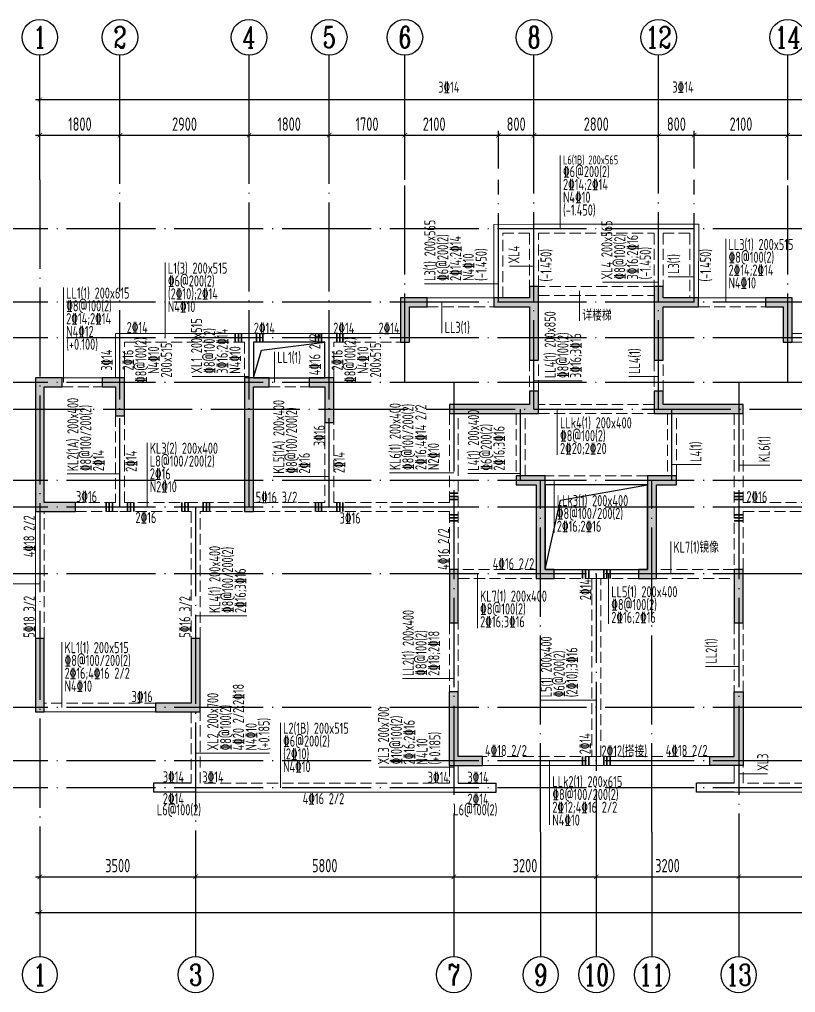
# Model space of a CAD drawing. Extents: x -668857 to 143095, y -247466 to 228182.
# Drawn here: x -98191 to -80757, y -83278 to -61428 of the extents above; entities that cross this region are included whole.
import ezdxf
from ezdxf.enums import TextEntityAlignment as Align

# ---------------------------------------------------------------- set-up
doc = ezdxf.new("R2010")
doc.units = 0
doc.header["$LTSCALE"] = 1000
doc.linetypes.add('DASH', pattern=[0.35, 0.25, -0.1])
doc.linetypes.add('DOTE', pattern=[2.42, 2, -0.2, 0.02, -0.2])
doc.layers.get('0').update_dxf_attribs({"linetype": 'CONTINUOUS'})
doc.layers.get('DEFPOINTS').update_dxf_attribs({"linetype": 'CONTINUOUS'})
for name, color, linetype in [('A-AXIS', 1, 'CONTINUOUS'), ('A-DOTE', 10, 'DOTE'), ('AXIS_NUM', 7, 'CONTINUOUS'), ('BEAM_CON', 4, 'CONTINUOUS'), ('S-D洞口', 4, 'CONTINUOUS'), ('S-L主梁线', 4, 'DASH'), ('S-L梁编号', 6, 'CONTINUOUS'), ('S-L梁配筋', 7, 'CONTINUOUS'), ('S-Q墙填充', 252, 'CONTINUOUS'), ('S-Q墙实线', 6, 'CONTINUOUS'), ('S-Y一般标注', 3, 'CONTINUOUS')]:
    doc.layers.add(name, color=color, linetype=linetype)
doc.layers.add('梁附加箍筋', color=1, linetype='CONTINUOUS', lineweight=35)
doc.styles.add('TSSD_Axis', font='complex.shx', dxfattribs={"width": 0.7, "bigfont": 'hztxt.shx'})
doc.styles.add('TSSD_DIMENSION', font='Tssdeng.shx', dxfattribs={"width": 0.7, "bigfont": 'tssdchn.shx'})
doc.styles.add('TSSD_REIN', font='tssdeng.shx', dxfattribs={"width": 0.7, "height": 300, "bigfont": 'tssdchn.shx'})
doc.dimstyles.new('TSSD_100_100', dxfattribs={"dimtxt": 300, "dimasz": 100, "dimexe": 100, "dimexo": 250, "dimgap": 100, "dimtad": 1, "dimdec": 0, "dimzin": 0, "dimdsep": 46, "dimtxsty": 'TSSD_DIMENSION', "dimblk": 'ARCHTICK', "dimcen": 0, "dimdle": 100, "dimclrt": 7, "dimadec": 0, "dimazin": 0, "dimtfac": 1, "dimtdec": 0, "dimtix": 1, "dimtmove": 2, "dimatfit": 3, "dimldrblk": 'ARCHTICK', "dimfxl": 0, "dimtolj": 1, "dimtzin": 0, "dimarcsym": 0})

# ---------------------------------------------------------------- blocks, each defined once
blk = doc.blocks.new('ts_axno')
at = {"color": 0, "linetype": 'ByBlock', "lineweight": -2}
blk.add_circle((0, 0), 0.5, dxfattribs=at)
at = {"color": 0, "linetype": 'ByBlock', "lineweight": -2, "style": 'TSSD_Axis', "width": 0.7}
blk.add_attdef('A', text='', height=0.6, dxfattribs=at).set_placement((0, 0), align=Align.MIDDLE_CENTER)
blk = doc.blocks.new('_ArchTick')
at = {"color": 0, "linetype": 'ByBlock', "const_width": 0.15}
blk.add_lwpolyline([(-0.5, -0.5), (0.5, 0.5)], dxfattribs=at)
blk = doc.blocks.new('*D97')
at = {"layer": 'DEFPOINTS', "color": 0}
for p in [(6400, 19250), (4600, 18250), (6400, 18250)]:
    blk.add_point(p, dxfattribs=at)
at = {"layer": 'S-Y一般标注', "color": 0, "lineweight": -2}
for p, q in [((4500, 19250), (6500, 19250)), ((4600, 18500), (4600, 19350)), ((6400, 18500), (6400, 19350))]:
    blk.add_line(p, q, dxfattribs=at)
at = {"layer": 'S-Y一般标注', "color": 0, "lineweight": -2, "xscale": 100, "yscale": 100, "zscale": 100, "rotation": 180}
blk.add_blockref('_ArchTick', (4600, 19250), dxfattribs=at)
at = {"layer": 'S-Y一般标注', "color": 0, "lineweight": -2, "xscale": 100, "yscale": 100, "zscale": 100}
blk.add_blockref('_ArchTick', (6400, 19250), dxfattribs=at)
at = {"layer": 'S-Y一般标注', "color": 7, "insert": (5500, 19500), "char_height": 300, "attachment_point": 5, "style": 'TSSD_DIMENSION'}
blk.add_mtext('\\A1;1800', dxfattribs=at)
blk = doc.blocks.new('*D98')
at = {"layer": 'DEFPOINTS', "color": 0}
for p in [(9300, 19250), (6400, 18250), (9300, 18250)]:
    blk.add_point(p, dxfattribs=at)
at = {"layer": 'S-Y一般标注', "color": 0, "lineweight": -2}
for p, q in [((6300, 19250), (9400, 19250)), ((6400, 18500), (6400, 19350)), ((9300, 18500), (9300, 19350))]:
    blk.add_line(p, q, dxfattribs=at)
at = {"layer": 'S-Y一般标注', "color": 0, "lineweight": -2, "xscale": 100, "yscale": 100, "zscale": 100, "rotation": 180}
blk.add_blockref('_ArchTick', (6400, 19250), dxfattribs=at)
at = {"layer": 'S-Y一般标注', "color": 0, "lineweight": -2, "xscale": 100, "yscale": 100, "zscale": 100}
blk.add_blockref('_ArchTick', (9300, 19250), dxfattribs=at)
at = {"layer": 'S-Y一般标注', "color": 7, "insert": (7850, 19500), "char_height": 300, "attachment_point": 5, "style": 'TSSD_DIMENSION'}
blk.add_mtext('\\A1;2900', dxfattribs=at)
blk = doc.blocks.new('*D99')
at = {"layer": 'DEFPOINTS', "color": 0}
for p in [(11100, 19250), (9300, 18250), (11100, 18250)]:
    blk.add_point(p, dxfattribs=at)
at = {"layer": 'S-Y一般标注', "color": 0, "lineweight": -2}
for p, q in [((9200, 19250), (11200, 19250)), ((9300, 18500), (9300, 19350)), ((11100, 18500), (11100, 19350))]:
    blk.add_line(p, q, dxfattribs=at)
at = {"layer": 'S-Y一般标注', "color": 0, "lineweight": -2, "xscale": 100, "yscale": 100, "zscale": 100, "rotation": 180}
blk.add_blockref('_ArchTick', (9300, 19250), dxfattribs=at)
at = {"layer": 'S-Y一般标注', "color": 0, "lineweight": -2, "xscale": 100, "yscale": 100, "zscale": 100}
blk.add_blockref('_ArchTick', (11100, 19250), dxfattribs=at)
at = {"layer": 'S-Y一般标注', "color": 7, "insert": (10200, 19500), "char_height": 300, "attachment_point": 5, "style": 'TSSD_DIMENSION'}
blk.add_mtext('\\A1;1800', dxfattribs=at)
blk = doc.blocks.new('*D100')
at = {"layer": 'DEFPOINTS', "color": 0}
for p in [(12800, 19250), (11100, 18250), (12800, 18250)]:
    blk.add_point(p, dxfattribs=at)
at = {"layer": 'S-Y一般标注', "color": 0, "lineweight": -2}
for p, q in [((11000, 19250), (12900, 19250)), ((11100, 18500), (11100, 19350)), ((12800, 18500), (12800, 19350))]:
    blk.add_line(p, q, dxfattribs=at)
at = {"layer": 'S-Y一般标注', "color": 0, "lineweight": -2, "xscale": 100, "yscale": 100, "zscale": 100, "rotation": 180}
blk.add_blockref('_ArchTick', (11100, 19250), dxfattribs=at)
at = {"layer": 'S-Y一般标注', "color": 0, "lineweight": -2, "xscale": 100, "yscale": 100, "zscale": 100}
blk.add_blockref('_ArchTick', (12800, 19250), dxfattribs=at)
at = {"layer": 'S-Y一般标注', "color": 7, "insert": (11950, 19500), "char_height": 300, "attachment_point": 5, "style": 'TSSD_DIMENSION'}
blk.add_mtext('\\A1;1700', dxfattribs=at)
blk = doc.blocks.new('*D101')
at = {"layer": 'DEFPOINTS', "color": 0}
for p in [(14900, 19250), (12800, 18250), (14900, 18250)]:
    blk.add_point(p, dxfattribs=at)
at = {"layer": 'S-Y一般标注', "color": 0, "lineweight": -2}
for p, q in [((12700, 19250), (15000, 19250)), ((12800, 18500), (12800, 19350)), ((14900, 18500), (14900, 19350))]:
    blk.add_line(p, q, dxfattribs=at)
at = {"layer": 'S-Y一般标注', "color": 0, "lineweight": -2, "xscale": 100, "yscale": 100, "zscale": 100, "rotation": 180}
blk.add_blockref('_ArchTick', (12800, 19250), dxfattribs=at)
at = {"layer": 'S-Y一般标注', "color": 0, "lineweight": -2, "xscale": 100, "yscale": 100, "zscale": 100}
blk.add_blockref('_ArchTick', (14900, 19250), dxfattribs=at)
at = {"layer": 'S-Y一般标注', "color": 7, "insert": (13458, 19500), "char_height": 300, "attachment_point": 5, "style": 'TSSD_DIMENSION'}
blk.add_mtext('\\A1;2100', dxfattribs=at)
blk = doc.blocks.new('*D102')
at = {"layer": 'DEFPOINTS', "color": 0}
for p in [(18500, 19250), (15700, 18250), (18500, 18250)]:
    blk.add_point(p, dxfattribs=at)
at = {"layer": 'S-Y一般标注', "color": 0, "lineweight": -2}
for p, q in [((15600, 19250), (18600, 19250)), ((15700, 18500), (15700, 19350)), ((18500, 18500), (18500, 19350))]:
    blk.add_line(p, q, dxfattribs=at)
at = {"layer": 'S-Y一般标注', "color": 0, "lineweight": -2, "xscale": 100, "yscale": 100, "zscale": 100, "rotation": 180}
blk.add_blockref('_ArchTick', (15700, 19250), dxfattribs=at)
at = {"layer": 'S-Y一般标注', "color": 0, "lineweight": -2, "xscale": 100, "yscale": 100, "zscale": 100}
blk.add_blockref('_ArchTick', (18500, 19250), dxfattribs=at)
at = {"layer": 'S-Y一般标注', "color": 7, "insert": (17100, 19500), "char_height": 300, "attachment_point": 5, "style": 'TSSD_DIMENSION'}
blk.add_mtext('\\A1;2800', dxfattribs=at)
blk = doc.blocks.new('*D103')
at = {"layer": 'DEFPOINTS', "color": 0}
for p in [(19300, 19250), (18500, 18250), (19300, 18250)]:
    blk.add_point(p, dxfattribs=at)
at = {"layer": 'S-Y一般标注', "color": 0, "lineweight": -2}
for p, q in [((18400, 19250), (19400, 19250)), ((18500, 18500), (18500, 19350)), ((19300, 18500), (19300, 19350))]:
    blk.add_line(p, q, dxfattribs=at)
at = {"layer": 'S-Y一般标注', "color": 0, "lineweight": -2, "xscale": 100, "yscale": 100, "zscale": 100, "rotation": 180}
blk.add_blockref('_ArchTick', (18500, 19250), dxfattribs=at)
at = {"layer": 'S-Y一般标注', "color": 0, "lineweight": -2, "xscale": 100, "yscale": 100, "zscale": 100}
blk.add_blockref('_ArchTick', (19300, 19250), dxfattribs=at)
at = {"layer": 'S-Y一般标注', "color": 7, "insert": (18900, 19500), "char_height": 300, "attachment_point": 5, "style": 'TSSD_DIMENSION'}
blk.add_mtext('\\A1;800', dxfattribs=at)
blk = doc.blocks.new('*D104')
at = {"layer": 'DEFPOINTS', "color": 0}
for p in [(23100, 19250), (21400, 18250), (23100, 18250)]:
    blk.add_point(p, dxfattribs=at)
at = {"layer": 'S-Y一般标注', "color": 0, "lineweight": -2}
for p, q in [((21300, 19250), (23200, 19250)), ((21400, 18500), (21400, 19350)), ((23100, 18500), (23100, 19350))]:
    blk.add_line(p, q, dxfattribs=at)
at = {"layer": 'S-Y一般标注', "color": 0, "lineweight": -2, "xscale": 100, "yscale": 100, "zscale": 100, "rotation": 180}
blk.add_blockref('_ArchTick', (21400, 19250), dxfattribs=at)
at = {"layer": 'S-Y一般标注', "color": 0, "lineweight": -2, "xscale": 100, "yscale": 100, "zscale": 100}
blk.add_blockref('_ArchTick', (23100, 19250), dxfattribs=at)
at = {"layer": 'S-Y一般标注', "color": 7, "insert": (22250, 19500), "char_height": 300, "attachment_point": 5, "style": 'TSSD_DIMENSION'}
blk.add_mtext('\\A1;1700', dxfattribs=at)
blk = doc.blocks.new('*D119')
at = {"layer": 'DEFPOINTS', "color": 0}
for p in [(54600, 20050), (4600, 18250), (54600, 18250)]:
    blk.add_point(p, dxfattribs=at)
at = {"layer": 'S-Y一般标注', "color": 0, "lineweight": -2}
for p, q in [((4600, 18500), (4600, 20150)), ((54600, 18500), (54600, 20150)), ((4500, 20050), (54700, 20050))]:
    blk.add_line(p, q, dxfattribs=at)
at = {"layer": 'S-Y一般标注', "color": 0, "lineweight": -2, "xscale": 100, "yscale": 100, "zscale": 100, "rotation": 180}
blk.add_blockref('_ArchTick', (4600, 20050), dxfattribs=at)
at = {"layer": 'S-Y一般标注', "color": 0, "lineweight": -2, "xscale": 100, "yscale": 100, "zscale": 100}
blk.add_blockref('_ArchTick', (54600, 20050), dxfattribs=at)
at = {"layer": 'S-Y一般标注', "color": 7, "insert": (29600, 20300), "char_height": 300, "attachment_point": 5, "style": 'TSSD_DIMENSION'}
blk.add_mtext('\\A1;50000', dxfattribs=at)
blk = doc.blocks.new('*D130')
at = {"layer": 'DEFPOINTS', "color": 0}
for p in [(15700, 19250), (14900, 18250), (15700, 18250)]:
    blk.add_point(p, dxfattribs=at)
at = {"layer": 'S-Y一般标注', "color": 0, "lineweight": -2}
for p, q in [((14800, 19250), (15800, 19250)), ((14900, 18500), (14900, 19350)), ((15700, 18500), (15700, 19350))]:
    blk.add_line(p, q, dxfattribs=at)
at = {"layer": 'S-Y一般标注', "color": 0, "lineweight": -2, "xscale": 100, "yscale": 100, "zscale": 100, "rotation": 180}
blk.add_blockref('_ArchTick', (14900, 19250), dxfattribs=at)
at = {"layer": 'S-Y一般标注', "color": 0, "lineweight": -2, "xscale": 100, "yscale": 100, "zscale": 100}
blk.add_blockref('_ArchTick', (15700, 19250), dxfattribs=at)
at = {"layer": 'S-Y一般标注', "color": 7, "insert": (15300, 19500), "char_height": 300, "attachment_point": 5, "style": 'TSSD_DIMENSION'}
blk.add_mtext('\\A1;800', dxfattribs=at)
blk = doc.blocks.new('*D131')
at = {"layer": 'DEFPOINTS', "color": 0}
for p in [(21400, 19250), (19300, 18250), (21400, 18250)]:
    blk.add_point(p, dxfattribs=at)
at = {"layer": 'S-Y一般标注', "color": 0, "lineweight": -2}
for p, q in [((19200, 19250), (21500, 19250)), ((19300, 18500), (19300, 19350)), ((21400, 18500), (21400, 19350))]:
    blk.add_line(p, q, dxfattribs=at)
at = {"layer": 'S-Y一般标注', "color": 0, "lineweight": -2, "xscale": 100, "yscale": 100, "zscale": 100, "rotation": 180}
blk.add_blockref('_ArchTick', (19300, 19250), dxfattribs=at)
at = {"layer": 'S-Y一般标注', "color": 0, "lineweight": -2, "xscale": 100, "yscale": 100, "zscale": 100}
blk.add_blockref('_ArchTick', (21400, 19250), dxfattribs=at)
at = {"layer": 'S-Y一般标注', "color": 7, "insert": (20350, 19500), "char_height": 300, "attachment_point": 5, "style": 'TSSD_DIMENSION'}
blk.add_mtext('\\A1;2100', dxfattribs=at)
blk = doc.blocks.new('*D134')
at = {"layer": 'DEFPOINTS', "color": 0}
for p in [(8100, 3600), (13900, 3600), (13900, 2600)]:
    blk.add_point(p, dxfattribs=at)
at = {"layer": 'S-Y一般标注', "color": 0, "lineweight": -2}
for p, q in [((8100, 3350), (8100, 2500)), ((13900, 3350), (13900, 2500)), ((8000, 2600), (14000, 2600))]:
    blk.add_line(p, q, dxfattribs=at)
at = {"layer": 'S-Y一般标注', "color": 0, "lineweight": -2, "xscale": 100, "yscale": 100, "zscale": 100, "rotation": 180}
blk.add_blockref('_ArchTick', (8100, 2600), dxfattribs=at)
at = {"layer": 'S-Y一般标注', "color": 0, "lineweight": -2, "xscale": 100, "yscale": 100, "zscale": 100}
blk.add_blockref('_ArchTick', (13900, 2600), dxfattribs=at)
at = {"layer": 'S-Y一般标注', "color": 7, "insert": (11000, 2850), "char_height": 300, "attachment_point": 5, "style": 'TSSD_DIMENSION'}
blk.add_mtext('\\A1;5800', dxfattribs=at)
blk = doc.blocks.new('*D135')
at = {"layer": 'DEFPOINTS', "color": 0}
for p in [(17100, 3600), (20300, 3600), (20300, 2600)]:
    blk.add_point(p, dxfattribs=at)
at = {"layer": 'S-Y一般标注', "color": 0, "lineweight": -2}
for p, q in [((17100, 3350), (17100, 2500)), ((20300, 3350), (20300, 2500)), ((17000, 2600), (20400, 2600))]:
    blk.add_line(p, q, dxfattribs=at)
at = {"layer": 'S-Y一般标注', "color": 0, "lineweight": -2, "xscale": 100, "yscale": 100, "zscale": 100, "rotation": 180}
blk.add_blockref('_ArchTick', (17100, 2600), dxfattribs=at)
at = {"layer": 'S-Y一般标注', "color": 0, "lineweight": -2, "xscale": 100, "yscale": 100, "zscale": 100}
blk.add_blockref('_ArchTick', (20300, 2600), dxfattribs=at)
at = {"layer": 'S-Y一般标注', "color": 7, "insert": (18700, 2850), "char_height": 300, "attachment_point": 5, "style": 'TSSD_DIMENSION'}
blk.add_mtext('\\A1;3200', dxfattribs=at)
blk = doc.blocks.new('*D136')
at = {"layer": 'DEFPOINTS', "color": 0}
for p in [(20300, 3600), (26100, 3600), (26100, 2600)]:
    blk.add_point(p, dxfattribs=at)
at = {"layer": 'S-Y一般标注', "color": 0, "lineweight": -2}
for p, q in [((20300, 3350), (20300, 2500)), ((26100, 3350), (26100, 2500)), ((20200, 2600), (26200, 2600))]:
    blk.add_line(p, q, dxfattribs=at)
at = {"layer": 'S-Y一般标注', "color": 0, "lineweight": -2, "xscale": 100, "yscale": 100, "zscale": 100, "rotation": 180}
blk.add_blockref('_ArchTick', (20300, 2600), dxfattribs=at)
at = {"layer": 'S-Y一般标注', "color": 0, "lineweight": -2, "xscale": 100, "yscale": 100, "zscale": 100}
blk.add_blockref('_ArchTick', (26100, 2600), dxfattribs=at)
at = {"layer": 'S-Y一般标注', "color": 7, "insert": (23200, 2850), "char_height": 300, "attachment_point": 5, "style": 'TSSD_DIMENSION'}
blk.add_mtext('\\A1;5800', dxfattribs=at)
blk = doc.blocks.new('*D142')
at = {"layer": 'DEFPOINTS', "color": 0}
for p in [(4600, 3600), (54600, 3600), (54600, 1800)]:
    blk.add_point(p, dxfattribs=at)
at = {"layer": 'S-Y一般标注', "color": 0, "lineweight": -2}
for p, q in [((4600, 3350), (4600, 1700)), ((54600, 3350), (54600, 1700)), ((4500, 1800), (54700, 1800))]:
    blk.add_line(p, q, dxfattribs=at)
at = {"layer": 'S-Y一般标注', "color": 0, "lineweight": -2, "xscale": 100, "yscale": 100, "zscale": 100, "rotation": 180}
blk.add_blockref('_ArchTick', (4600, 1800), dxfattribs=at)
at = {"layer": 'S-Y一般标注', "color": 0, "lineweight": -2, "xscale": 100, "yscale": 100, "zscale": 100}
blk.add_blockref('_ArchTick', (54600, 1800), dxfattribs=at)
at = {"layer": 'S-Y一般标注', "color": 7, "insert": (29600, 2050), "char_height": 300, "attachment_point": 5, "style": 'TSSD_DIMENSION'}
blk.add_mtext('\\A1;50000', dxfattribs=at)
blk = doc.blocks.new('*D143')
at = {"layer": 'DEFPOINTS', "color": 0}
for p in [(13900, 3600), (17100, 3600), (17100, 2600)]:
    blk.add_point(p, dxfattribs=at)
at = {"layer": 'S-Y一般标注', "color": 0, "lineweight": -2}
for p, q in [((13900, 3350), (13900, 2500)), ((17100, 3350), (17100, 2500)), ((13800, 2600), (17200, 2600))]:
    blk.add_line(p, q, dxfattribs=at)
at = {"layer": 'S-Y一般标注', "color": 0, "lineweight": -2, "xscale": 100, "yscale": 100, "zscale": 100, "rotation": 180}
blk.add_blockref('_ArchTick', (13900, 2600), dxfattribs=at)
at = {"layer": 'S-Y一般标注', "color": 0, "lineweight": -2, "xscale": 100, "yscale": 100, "zscale": 100}
blk.add_blockref('_ArchTick', (17100, 2600), dxfattribs=at)
at = {"layer": 'S-Y一般标注', "color": 7, "insert": (15500, 2850), "char_height": 300, "attachment_point": 5, "style": 'TSSD_DIMENSION'}
blk.add_mtext('\\A1;3200', dxfattribs=at)
blk = doc.blocks.new('*D144')
at = {"layer": 'DEFPOINTS', "color": 0}
for p in [(4600, 3600), (8100, 3600), (8100, 2600)]:
    blk.add_point(p, dxfattribs=at)
at = {"layer": 'S-Y一般标注', "color": 0, "lineweight": -2}
for p, q in [((4600, 3350), (4600, 2500)), ((8100, 3350), (8100, 2500)), ((4500, 2600), (8200, 2600))]:
    blk.add_line(p, q, dxfattribs=at)
at = {"layer": 'S-Y一般标注', "color": 0, "lineweight": -2, "xscale": 100, "yscale": 100, "zscale": 100, "rotation": 180}
blk.add_blockref('_ArchTick', (4600, 2600), dxfattribs=at)
at = {"layer": 'S-Y一般标注', "color": 0, "lineweight": -2, "xscale": 100, "yscale": 100, "zscale": 100}
blk.add_blockref('_ArchTick', (8100, 2600), dxfattribs=at)
at = {"layer": 'S-Y一般标注', "color": 7, "insert": (6350, 2850), "char_height": 300, "attachment_point": 5, "style": 'TSSD_DIMENSION'}
blk.add_mtext('\\A1;3500', dxfattribs=at)
blk = doc.blocks.new('20210807.15312446')
at = {"layer": 'S-Q墙填充'}
h = blk.add_hatch(color=252, dxfattribs=at)
h.dxf.hatch_style = 1
h.paths.add_polyline_path([(72216, 67840), (72216, 68190), (72016, 68190), (72016, 67940), (71216, 67940), (71216, 67740), (72016, 67740), (72016, 66540), (72216, 66540)])
h = blk.add_hatch(color=252, dxfattribs=at)
h.dxf.hatch_style = 1
h.paths.add_polyline_path([(74816, 67840), (74816, 66540), (75016, 66540), (75016, 67740), (75815, 67740), (75815, 67940), (75016, 67940), (75016, 68190), (74816, 68190)])
h = blk.add_hatch(color=252, dxfattribs=at)
h.dxf.hatch_style = 1
h.paths.add_polyline_path([(69316, 67740), (69716, 67740), (69716, 67940), (69116, 67940), (69116, 66940), (69316, 66940)])
h = blk.add_hatch(color=252, dxfattribs=at)
h.dxf.hatch_style = 1
h.paths.add_polyline_path([(77916, 67940), (77316, 67940), (77316, 67740), (77716, 67740), (77716, 66940), (77916, 66940)])
h = blk.add_hatch(color=252, dxfattribs=at)
h.dxf.hatch_style = 1
h.paths.add_polyline_path([(61116, 65940), (61516, 65940), (61516, 66140), (60916, 66140), (60916, 63140), (61816, 63140), (61816, 63340), (61116, 63340)])
h = blk.add_hatch(color=252, dxfattribs=at)
h.dxf.hatch_style = 1
h.paths.add_polyline_path([(62916, 66140), (62416, 66140), (62416, 65940), (62716, 65940), (62716, 65290), (62916, 65290)])
h = blk.add_hatch(color=252, dxfattribs=at)
h.dxf.hatch_style = 1
h.paths.add_polyline_path([(65816, 65940), (66166, 65940), (66166, 66140), (65616, 66140), (65616, 63140), (65816, 63140)])
h = blk.add_hatch(color=252, dxfattribs=at)
h.dxf.hatch_style = 1
h.paths.add_polyline_path([(67616, 66140), (67066, 66140), (67066, 65940), (67416, 65940), (67416, 65140), (67616, 65140)])
h = blk.add_hatch(color=252, dxfattribs=at)
h.dxf.hatch_style = 1
h.paths.add_polyline_path([(72216, 65340), (72216, 65840), (72016, 65840), (72016, 65540), (71816, 65540), (70216, 65540), (70216, 65340), (71816, 65340)])
h = blk.add_hatch(color=252, dxfattribs=at)
h.dxf.hatch_style = 1
h.paths.add_polyline_path([(75016, 65540), (75016, 65840), (74816, 65840), (74816, 65340), (75216, 65340), (76816, 65340), (76816, 65540), (75216, 65540)])
h = blk.add_hatch(color=252, dxfattribs=at)
h.dxf.hatch_style = 1
h.paths.add_polyline_path([(72366, 61840), (72366, 63940), (71716, 63940), (71716, 63740), (72166, 63740), (72166, 61640), (72566, 61640), (72566, 61840)])
h = blk.add_hatch(color=252, dxfattribs=at)
h.dxf.hatch_style = 1
h.paths.add_polyline_path([(74866, 61640), (74866, 63740), (75316, 63740), (75316, 63940), (74666, 63940), (74666, 61840), (74466, 61840), (74466, 61640)])
h = blk.add_hatch(color=252, dxfattribs=at)
h.dxf.hatch_style = 1
h.paths.add_polyline_path([(70416, 60640), (70416, 61840), (70216, 61840), (70216, 60640)])
h = blk.add_hatch(color=252, dxfattribs=at)
h.dxf.hatch_style = 1
h.paths.add_polyline_path([(76816, 60640), (76816, 61840), (76616, 61840), (76616, 60640)])
h = blk.add_hatch(color=252, dxfattribs=at)
h.dxf.hatch_style = 1
h.paths.add_polyline_path([(61116, 58640), (61116, 60290), (60916, 60290), (60916, 58640)])
h = blk.add_hatch(color=252, dxfattribs=at)
h.dxf.hatch_style = 1
h.paths.add_polyline_path([(64616, 60290), (64416, 60290), (64416, 58840), (63716, 58840), (63616, 58840), (63616, 58640), (63716, 58640), (64616, 58640)])
h = blk.add_hatch(color=252, dxfattribs=at)
h.dxf.hatch_style = 1
h.paths.add_polyline_path([(70213, 57440), (70963, 57440), (70963, 57640), (70413, 57640), (70413, 59090), (70213, 59090)])
h = blk.add_hatch(color=252, dxfattribs=at)
h.dxf.hatch_style = 1
h.paths.add_polyline_path([(76813, 57440), (76063, 57440), (76063, 57640), (76613, 57640), (76613, 58740), (76613, 59090), (76813, 59090), (76813, 58740)])
at = {"layer": 'BEAM_CON'}
for p, q in [((63566, 57040), (63566, 56840)), ((64416, 57040), (63566, 57040)), ((70416, 57040), (71266, 57040)), ((71266, 56840), (71266, 57040)), ((76616, 57040), (75766, 57040)), ((75766, 56840), (75766, 57040)), ((64516, 56840), (63566, 56840)), ((70316, 56840), (71266, 56840)), ((76616, 56840), (75766, 56840))]:
    blk.add_line(p, q, dxfattribs=at)
at = {"layer": 'S-D洞口', "color": 5}
for points in [[(65816, 66140), (67416, 66140), (67416, 66940), (65816, 66940), (65816, 66140), (65993, 66762), (67416, 66940)], [(72366, 61840), (74666, 61840), (74666, 63740), (72366, 63740), (72366, 61840), (72712, 63393), (74666, 63740)]]:
    blk.add_lwpolyline(points, dxfattribs=at)
at = {"layer": 'S-L主梁线', "linetype": 'ByBlock', "lineweight": 18}
for p, q in [((72116, 69590), (71215, 69589)), ((71215, 69589), (71216, 67940)), ((74915, 69590), (72116, 69590)), ((75816, 69590), (74915, 69590)), ((75815, 67940), (75816, 69590)), ((71216, 67940), (69716, 67940)), ((77316, 67939), (75815, 67939)), ((62716, 67140), (62716, 66140)), ((65716, 67140), (62716, 67140)), ((67516, 67140), (65716, 67140)), ((69116, 67140), (67516, 67140)), ((79516, 67140), (77916, 67140)), ((65816, 66940), (67416, 66940)), ((65816, 66140), (65816, 66940)), ((67416, 66940), (67416, 66140)), ((62416, 66140), (61516, 66140)), ((67066, 66140), (66166, 66140)), ((72366, 63740), (74666, 63740)), ((60916, 63140), (60916, 60290)), ((73516, 61840), (72566, 61840)), ((74466, 61840), (73516, 61840)), ((61116, 58640), (63616, 58640)), ((70416, 57040), (70416, 57440)), ((70963, 57440), (73516, 57440)), ((73516, 57440), (76063, 57440)), ((76616, 57440), (76616, 57040)), ((64416, 56840), (70416, 56840)), ((76616, 56840), (82616, 56840))]:
    blk.add_line(p, q, dxfattribs=at)
at = {"layer": 'S-L主梁线', "linetype": 'DASH', "lineweight": 18}
for p, q in [((71415, 69389), (72016, 69390)), ((71416, 67940), (71415, 69389)), ((72016, 69390), (72016, 68190)), ((72216, 69390), (74815, 69390)), ((72216, 68190), (72216, 69390)), ((74815, 69390), (74816, 68190)), ((75015, 69390), (75616, 69390)), ((75015, 69390), (75016, 68190)), ((75616, 69390), (75615, 67940)), ((74816, 68190), (72216, 68190)), ((75016, 68090), (75016, 68190)), ((72216, 67990), (74816, 67990)), ((69716, 67740), (71216, 67740)), ((75815, 67740), (77316, 67740)), ((62916, 66940), (65616, 66940)), ((62916, 66140), (62916, 66940)), ((65616, 66940), (65616, 66140)), ((67616, 66940), (69116, 66940)), ((67616, 66140), (67616, 66940)), ((77916, 66940), (79416, 66940)), ((72016, 66540), (72016, 65840)), ((72216, 65840), (72216, 66540)), ((74816, 66540), (74816, 65840)), ((75016, 65840), (75016, 66540)), ((61516, 65940), (62416, 65940)), ((66166, 65940), (67066, 65940)), ((70216, 65340), (70216, 63340)), ((70416, 63240), (70416, 65340)), ((71716, 65340), (71716, 63940)), ((71916, 63940), (71916, 65340)), ((74816, 65540), (72216, 65540)), ((72216, 65340), (74816, 65340)), ((75116, 65340), (75116, 63940)), ((75316, 63940), (75316, 65340)), ((76616, 65340), (76616, 63240)), ((76816, 63340), (76816, 65340)), ((62716, 65290), (62716, 63340)), ((62916, 63340), (62916, 65290)), ((67416, 65140), (67416, 63340)), ((67616, 63340), (67616, 65140)), ((74666, 63940), (72366, 63940)), ((62716, 63340), (61816, 63340)), ((64516, 63340), (62916, 63340)), ((65616, 63340), (64516, 63340)), ((67416, 63340), (65816, 63340)), ((70216, 63340), (67616, 63340)), ((70416, 61840), (70416, 63240)), ((76616, 63240), (76616, 61840)), ((79416, 63340), (76816, 63340)), ((61116, 60290), (61116, 63140)), ((61816, 63140), (62816, 63140)), ((62816, 63140), (64416, 63140)), ((64416, 63140), (64416, 60290)), ((64616, 63140), (65616, 63140)), ((64616, 60290), (64616, 63140)), ((65816, 63140), (67516, 63140)), ((67516, 63140), (70216, 63140)), ((70216, 63140), (70216, 61840)), ((76816, 63140), (79516, 63140)), ((76816, 61840), (76816, 63140)), ((72166, 61840), (70416, 61840)), ((76616, 61840), (74866, 61840)), ((70416, 61640), (72166, 61640)), ((72566, 61640), (73516, 61640)), ((73416, 61640), (73416, 57640)), ((73516, 61640), (74466, 61640)), ((73616, 57640), (73616, 61640)), ((74866, 61640), (76616, 61640)), ((70216, 60640), (70216, 59090)), ((70416, 59090), (70416, 60640)), ((76616, 60640), (76616, 59090)), ((76816, 59090), (76816, 60640)), ((63616, 58840), (61116, 58840)), ((64416, 58640), (64416, 57040)), ((64616, 57040), (64616, 58640)), ((73516, 57640), (70963, 57640)), ((76063, 57640), (73516, 57640)), ((70216, 57440), (70216, 57040)), ((76816, 57040), (76816, 57440)), ((70216, 57040), (64616, 57040)), ((82416, 57040), (76816, 57040))]:
    blk.add_line(p, q, dxfattribs=at)
at = {"layer": 'S-Q墙实线'}
for points in [[(72216, 67840), (72216, 68190), (72016, 68190), (72016, 67940), (71216, 67940), (71216, 67740), (72016, 67740), (72016, 66540), (72216, 66540), (72216, 67840)], [(63716, 58840), (63616, 58840), (63616, 58640), (63716, 58640), (64616, 58640), (64616, 60290), (64416, 60290), (64416, 58840), (63716, 58840)]]:
    blk.add_lwpolyline(points, dxfattribs=at)
for points in [[(74816, 67840), (74816, 66540), (75016, 66540), (75016, 67740), (75815, 67740), (75815, 67940), (75016, 67940), (75016, 68190), (74816, 68190)], [(69316, 67740), (69716, 67740), (69716, 67940), (69116, 67940), (69116, 66940), (69316, 66940)], [(77916, 67940), (77316, 67940), (77316, 67740), (77716, 67740), (77716, 66940), (77916, 66940)], [(61116, 65940), (61516, 65940), (61516, 66140), (60916, 66140), (60916, 63140), (61816, 63140), (61816, 63340), (61116, 63340)], [(62916, 66140), (62416, 66140), (62416, 65940), (62716, 65940), (62716, 65290), (62916, 65290)], [(65816, 65940), (66166, 65940), (66166, 66140), (65616, 66140), (65616, 63140), (65816, 63140)], [(67616, 66140), (67066, 66140), (67066, 65940), (67416, 65940), (67416, 65140), (67616, 65140)], [(72216, 65340), (72216, 65840), (72016, 65840), (72016, 65540), (71816, 65540), (70216, 65540), (70216, 65340), (71816, 65340)], [(75016, 65540), (75016, 65840), (74816, 65840), (74816, 65340), (75216, 65340), (76816, 65340), (76816, 65540), (75216, 65540)], [(72366, 61840), (72366, 63940), (71716, 63940), (71716, 63740), (72166, 63740), (72166, 61640), (72566, 61640), (72566, 61840)], [(74866, 61640), (74866, 63740), (75316, 63740), (75316, 63940), (74666, 63940), (74666, 61840), (74466, 61840), (74466, 61640)], [(70416, 60640), (70416, 61840), (70216, 61840), (70216, 60640)], [(76816, 60640), (76816, 61840), (76616, 61840), (76616, 60640)], [(61116, 58640), (61116, 60290), (60916, 60290), (60916, 58640)], [(70213, 57440), (70963, 57440), (70963, 57640), (70413, 57640), (70413, 59090), (70213, 59090)], [(76813, 57440), (76063, 57440), (76063, 57640), (76613, 57640), (76613, 58740), (76613, 59090), (76813, 59090), (76813, 58740)]]:
    blk.add_lwpolyline(points, close=True, dxfattribs=at)
blk = doc.blocks.new('20210726.16395156')
at = {"layer": 'A-AXIS'}
for p, q in [((4600, 18249.9), (4600, 21049.9)), ((6400, 18249.9), (6400, 21049.9)), ((9300, 18249.9), (9300, 21049.9)), ((11100, 18249.9), (11100, 21049.9)), ((12800, 18249.9), (12800, 21049.9)), ((15700, 18249.9), (15700, 21049.9)), ((18500, 18249.9), (18500, 21049.9)), ((21400, 18249.9), (21400, 21049.9)), ((4600, 3600), (4600, 800)), ((8100, 3600), (8100, 800)), ((13900, 3600), (13900, 800)), ((15850, 3600), (15850, 800)), ((17100, 3600), (17100, 800)), ((18350, 3600.1), (18350, 800.1)), ((20300, 3600), (20300, 800))]:
    blk.add_line(p, q, dxfattribs=at)
at = {"layer": 'A-DOTE'}
for p, q in [((4600, 18249.9), (4600, 3600)), ((6400, 10900), (6400, 18249.9)), ((9300, 10900), (9300, 18249.9)), ((11100, 10900), (11100, 18249.9)), ((12800, 13700), (12800, 18249.9)), ((14900, 15500), (14900, 18249.9)), ((15700, 13100.3), (15700, 18249.9)), ((18500, 13100.3), (18500, 18249.9)), ((19300, 15500), (19300, 18249.9)), ((21400, 13700), (21400, 18249.9)), ((55600, 17150), (3600, 17150)), ((55600, 15500), (3600, 15500)), ((55600, 14700), (3600, 14700)), ((55600, 13700), (3600, 13700)), ((13900.2, 13700), (13900, 3600)), ((20299.8, 13700), (20300, 3600)), ((3600, 13100.3), (55600, 13100.3)), ((15400, 11500), (15400, 13100)), ((18800, 11500), (18800, 13100)), ((55600, 11500), (3600, 11500)), ((15850, 3600), (15850, 11500)), ((18350, 3600.1), (18350, 11500)), ((55600, 10900), (3600, 10900)), ((8100, 10900), (8100, 3600)), ((55600, 9400), (3600, 9400)), ((17100, 9400), (17100, 3600)), ((55600, 6400), (3600, 6400)), ((55600, 5200), (3600, 5200)), ((55600, 4600), (3600, 4600))]:
    blk.add_line(p, q, dxfattribs=at)
at = {"layer": 'A-AXIS'}
ref = blk.add_blockref('ts_axno', (4600, 21449.9), dxfattribs=dict(at, xscale=800, yscale=800, zscale=800))
ref.add_attrib('1', '1', dxfattribs={"layer": 'AXIS_NUM', "height": 480, "style": 'TSSD_Axis', "width": 0.7}).set_placement((4600, 21449.9), align=Align.MIDDLE_CENTER)
ref = blk.add_blockref('ts_axno', (6400, 21449.9), dxfattribs=dict(at, xscale=800, yscale=800, zscale=800))
ref.add_attrib('2', '2', dxfattribs={"layer": 'AXIS_NUM', "height": 480, "style": 'TSSD_Axis', "width": 0.7}).set_placement((6400, 21449.9), align=Align.MIDDLE_CENTER)
ref = blk.add_blockref('ts_axno', (9300, 21449.9), dxfattribs=dict(at, xscale=800, yscale=800, zscale=800))
ref.add_attrib('3', '4', dxfattribs={"layer": 'AXIS_NUM', "height": 480, "style": 'TSSD_Axis', "width": 0.7}).set_placement((9300, 21449.9), align=Align.MIDDLE_CENTER)
ref = blk.add_blockref('ts_axno', (11100, 21449.9), dxfattribs=dict(at, xscale=800, yscale=800, zscale=800))
ref.add_attrib('4', '5', dxfattribs={"layer": 'AXIS_NUM', "height": 480, "style": 'TSSD_Axis', "width": 0.7}).set_placement((11100, 21449.9), align=Align.MIDDLE_CENTER)
ref = blk.add_blockref('ts_axno', (12800, 21449.9), dxfattribs=dict(at, xscale=800, yscale=800, zscale=800))
ref.add_attrib('5', '6', dxfattribs={"layer": 'AXIS_NUM', "height": 480, "style": 'TSSD_Axis', "width": 0.7}).set_placement((12800, 21449.9), align=Align.MIDDLE_CENTER)
ref = blk.add_blockref('ts_axno', (15700, 21449.9), dxfattribs=dict(at, xscale=800, yscale=800, zscale=800))
ref.add_attrib('6', '8', dxfattribs={"layer": 'AXIS_NUM', "height": 480, "style": 'TSSD_Axis', "width": 0.7}).set_placement((15700, 21449.9), align=Align.MIDDLE_CENTER)
ref = blk.add_blockref('ts_axno', (18500, 21449.9), dxfattribs=dict(at, xscale=800, yscale=800, zscale=800))
ref.add_attrib('7', '12', dxfattribs={"layer": 'AXIS_NUM', "height": 480, "style": 'TSSD_Axis', "width": 0.7}).set_placement((18500, 21449.9), align=Align.MIDDLE_CENTER)
ref = blk.add_blockref('ts_axno', (21400, 21449.9), dxfattribs=dict(at, xscale=800, yscale=800, zscale=800))
ref.add_attrib('8', '14', dxfattribs={"layer": 'AXIS_NUM', "height": 480, "style": 'TSSD_Axis', "width": 0.7}).set_placement((21400, 21449.9), align=Align.MIDDLE_CENTER)
ref = blk.add_blockref('ts_axno', (4600, 400), dxfattribs=dict(at, xscale=-800, yscale=800, zscale=800, rotation=180))
ref.add_attrib('1', '1', dxfattribs={"layer": 'AXIS_NUM', "height": 480, "style": 'TSSD_Axis', "width": 0.7}).set_placement((4600, 400), align=Align.MIDDLE_CENTER)
ref = blk.add_blockref('ts_axno', (8100, 400), dxfattribs=dict(at, xscale=-800, yscale=800, zscale=800, rotation=180))
ref.add_attrib('2', '3', dxfattribs={"layer": 'AXIS_NUM', "height": 480, "style": 'TSSD_Axis', "width": 0.7}).set_placement((8100, 400), align=Align.MIDDLE_CENTER)
ref = blk.add_blockref('ts_axno', (13900, 400), dxfattribs=dict(at, xscale=-800, yscale=800, zscale=800, rotation=180))
ref.add_attrib('5', '7', dxfattribs={"layer": 'AXIS_NUM', "height": 480, "style": 'TSSD_Axis', "width": 0.7}).set_placement((13900, 400), align=Align.MIDDLE_CENTER)
ref = blk.add_blockref('ts_axno', (15850, 400), dxfattribs=dict(at, xscale=-800, yscale=800, zscale=800, rotation=180))
ref.add_attrib('5', '9', dxfattribs={"layer": 'AXIS_NUM', "height": 480, "style": 'TSSD_Axis', "width": 0.7}).set_placement((15850, 400), align=Align.MIDDLE_CENTER)
ref = blk.add_blockref('ts_axno', (17100, 400), dxfattribs=dict(at, xscale=-800, yscale=800, zscale=800, rotation=180))
ref.add_attrib('8', '10', dxfattribs={"layer": 'AXIS_NUM', "height": 480, "style": 'TSSD_Axis', "width": 0.7}).set_placement((17100, 400), align=Align.MIDDLE_CENTER)
ref = blk.add_blockref('ts_axno', (18350, 400.1), dxfattribs=dict(at, xscale=-800, yscale=800, zscale=800, rotation=180))
ref.add_attrib('5', '11', dxfattribs={"layer": 'AXIS_NUM', "height": 480, "style": 'TSSD_Axis', "width": 0.7}).set_placement((18350, 400.1), align=Align.MIDDLE_CENTER)
ref = blk.add_blockref('ts_axno', (20300, 400), dxfattribs=dict(at, xscale=-800, yscale=800, zscale=800, rotation=180))
ref.add_attrib('8', '13', dxfattribs={"layer": 'AXIS_NUM', "height": 480, "style": 'TSSD_Axis', "width": 0.7}).set_placement((20300, 400), align=Align.MIDDLE_CENTER)
at = {"layer": 'S-Y一般标注'}
for base, p1, p2, picture, middle in [((54600, 20049.9), (4600, 18249.9), (54600, 18249.9), '*D119', (29600, 20299.9)), ((6400, 19249.9), (4600, 18249.9), (6400, 18249.9), '*D97', (5500, 19499.9)), ((9300, 19249.9), (6400, 18249.9), (9300, 18249.9), '*D98', (7850, 19499.9)), ((11100, 19249.9), (9300, 18249.9), (11100, 18249.9), '*D99', (10200, 19499.9)), ((12800, 19249.9), (11100, 18249.9), (12800, 18249.9), '*D100', (11950, 19499.9)), ((15700, 19249.9), (14900, 18249.9), (15700, 18249.9), '*D130', (15300, 19499.9)), ((18500, 19249.9), (15700, 18249.9), (18500, 18249.9), '*D102', (17100, 19499.9)), ((19300, 19249.9), (18500, 18249.9), (19300, 18249.9), '*D103', (18900, 19499.9)), ((21400, 19249.9), (19300, 18249.9), (21400, 18249.9), '*D131', (20350, 19499.9)), ((23100, 19249.9), (21400, 18249.9), (23100, 18249.9), '*D104', (22250, 19499.9)), ((54600, 1800), (4600, 3600), (54600, 3600), '*D142', (29600, 2050)), ((8100, 2600), (4600, 3600), (8100, 3600), '*D144', (6350, 2850)), ((13900, 2600), (8100, 3600), (13900, 3600), '*D134', (11000, 2850)), ((17100, 2600), (13900, 3600), (17100, 3600), '*D143', (15500, 2850)), ((20300, 2600), (17100, 3600), (20300, 3600), '*D135', (18700, 2850)), ((26100, 2600), (20300, 3600), (26100, 3600), '*D136', (23200, 2850))]:
    dim = blk.add_linear_dim(base=base, p1=p1, p2=p2, dimstyle='TSSD_100_100', dxfattribs=at)
    dim.commit()
    dim.dimension.update_dxf_attribs({"geometry": picture, "text_midpoint": middle})
dim = blk.add_linear_dim(base=(14900, 19249.9), p1=(12800, 18249.9), p2=(14900, 18249.9), dimstyle='TSSD_100_100', dxfattribs=at)
dim.commit()
dim.dimension.update_dxf_attribs({"geometry": '*D101', "text_midpoint": (13458.1, 19499.9), "dimtype": 160})

msp = doc.modelspace()

# ---------------------------------------------------------------- linework, layer by layer
at = {"layer": 'S-L梁编号', "lineweight": 18}
for p, q in [((-86042.72, -66127.56), (-86042.72, -64481.25)), ((-82323.61, -67777.56), (-82323.61, -66354.89)), ((-94919.2, -68577.56), (-94919.2, -66886.98)), ((-86633.09, -66970.38), (-87180.84, -66970.38)), ((-83033.46, -67204.25), (-83621.44, -67204.25)), ((-97203.55, -69577.56), (-97203.55, -67445.7)), ((-87433.25, -67361.37), (-89095.51, -67361.37)), ((-83832.8, -67329.59), (-85090.95, -67329.59)), ((-85606.63, -67523.07), (-85606.63, -68194)), ((-88700.92, -67777.56), (-88700.92, -68468.04)), ((-92461.73, -69577.56), (-92461.73, -68889.95)), ((-93033.08, -69444.68), (-94308.98, -69444.68)), ((-83833.09, -69448.5), (-84500.41, -69448.5)), ((-86633.09, -69541.25), (-85551.89, -69541.25)), ((-86109.7, -70177.29), (-86109.7, -71205.15)), ((-95324.38, -72377.56), (-95324.38, -70931.16)), ((-83533.21, -71421.98), (-82873.85, -71421.98)), ((-82033.1, -71433.8), (-81335.31, -71433.8)), ((-95933.08, -71633.16), (-97116.76, -71633.16)), ((-88433.08, -71607.71), (-89877.35, -71607.71)), ((-86933.16, -71621.79), (-88117.58, -71621.79)), ((-91233.08, -71688.68), (-92491.75, -71688.68)), ((-86181.73, -71777.56), (-86181.73, -72951.77)), ((-83561.27, -73877.56), (-83561.27, -73150.13)), ((-87904.61, -73877.56), (-87904.61, -75094.83)), ((-84958.33, -73877.56), (-84958.33, -74997.08)), ((-97733.08, -74103.69), (-99362.3, -74103.69)), ((-94233.08, -74818.6), (-93085.03, -74818.6)), ((-97239.98, -76877.56), (-97239.98, -75408.01)), ((-82033.1, -75952.97), (-82776.85, -75952.97)), ((-88433.08, -76228.77), (-89582.85, -76228.77)), ((-85233.08, -76709.8), (-86481.89, -76709.8)), ((-92330.68, -78677.4), (-92330.68, -77218.14)), ((-94233.08, -77904.07), (-92573.42, -77904.07)), ((-88433.08, -78219.29), (-90107.57, -78219.29)), ((-86282.35, -78077.57), (-86282.35, -79509.96)), ((-82033.1, -78363.51), (-81388.04, -78363.51))]:
    msp.add_line(p, q, dxfattribs=at)
at = {"layer": '梁附加箍筋', "lineweight": 35}
for p, q in [((-93343.09, -68677.56), (-93343.09, -68477.56)), ((-93273.09, -68677.56), (-93273.09, -68477.56)), ((-93203.09, -68677.56), (-93203.09, -68477.56)), ((-92863.09, -68677.56), (-92863.09, -68477.56)), ((-92793.09, -68677.56), (-92793.09, -68477.56)), ((-92723.09, -68677.56), (-92723.09, -68477.56)), ((-91543.08, -68677.56), (-91543.08, -68477.56)), ((-91473.08, -68677.56), (-91473.08, -68477.56)), ((-91403.08, -68677.56), (-91403.08, -68477.56)), ((-91063.08, -68677.56), (-91063.08, -68477.56)), ((-90993.08, -68677.56), (-90993.08, -68477.56)), ((-90923.08, -68677.56), (-90923.08, -68477.56)), ((-88333.08, -72067.56), (-88533.08, -72067.56)), ((-81933.1, -72067.56), (-82133.1, -72067.56)), ((-96243.08, -72477.56), (-96243.08, -72277.56)), ((-96173.08, -72477.56), (-96173.08, -72277.56)), ((-96103.08, -72477.56), (-96103.08, -72277.56)), ((-95763.08, -72477.56), (-95763.08, -72277.56)), ((-95693.08, -72477.56), (-95693.08, -72277.56)), ((-95623.08, -72477.56), (-95623.08, -72277.56)), ((-94543.08, -72477.56), (-94543.08, -72277.56)), ((-94473.08, -72477.56), (-94473.08, -72277.56)), ((-94403.08, -72477.56), (-94403.08, -72277.56)), ((-94063.08, -72477.56), (-94063.08, -72277.56)), ((-93993.08, -72477.56), (-93993.08, -72277.56)), ((-93923.08, -72477.56), (-93923.08, -72277.56)), ((-91543.08, -72477.56), (-91543.08, -72277.56)), ((-91473.08, -72477.56), (-91473.08, -72277.56)), ((-91403.08, -72477.56), (-91403.08, -72277.56)), ((-91063.08, -72477.56), (-91063.08, -72277.56)), ((-90993.08, -72477.56), (-90993.08, -72277.56)), ((-90923.08, -72477.56), (-90923.08, -72277.56)), ((-88333.08, -72137.56), (-88533.08, -72137.56)), ((-88333.08, -72207.56), (-88533.08, -72207.56)), ((-81933.1, -72137.56), (-82133.1, -72137.56)), ((-81933.1, -72207.56), (-82133.1, -72207.56)), ((-88333.08, -72547.56), (-88533.08, -72547.56)), ((-88333.08, -72617.56), (-88533.08, -72617.56)), ((-88333.08, -72687.56), (-88533.08, -72687.56)), ((-81933.1, -72547.56), (-82133.1, -72547.56)), ((-81933.1, -72617.56), (-82133.1, -72617.56)), ((-81933.1, -72687.56), (-82133.1, -72687.56)), ((-85543.08, -73977.56), (-85543.08, -73777.56)), ((-85473.08, -73977.56), (-85473.08, -73777.56)), ((-85403.08, -73977.56), (-85403.08, -73777.56)), ((-85063.08, -73977.56), (-85063.08, -73777.56)), ((-84993.08, -73977.56), (-84993.08, -73777.56)), ((-84923.08, -73977.56), (-84923.08, -73777.56)), ((-85543.08, -78177.57), (-85543.08, -77977.57)), ((-85473.08, -78177.57), (-85473.08, -77977.57)), ((-85403.08, -78177.57), (-85403.08, -77977.57)), ((-85063.08, -78177.57), (-85063.08, -77977.57)), ((-84993.08, -78177.57), (-84993.08, -77977.57)), ((-84923.08, -78177.57), (-84923.08, -77977.57))]:
    msp.add_line(p, q, dxfattribs=at)

# ---------------------------------------------------------------- block references
at = {"layer": 'A-DOTE'}
msp.add_blockref('20210726.16395156', (-102333.09, -83277.61), dxfattribs=at)
at = {"layer": 'S-Q墙填充'}
msp.add_blockref('20210807.15312446', (-158748.73, -135617.1), dxfattribs=at)

# ---------------------------------------------------------------- texts
at = {"layer": 'S-L梁编号', "color": 6, "style": 'TSSD_REIN', "width": 0.7}
for s, height, p in [('L6(1B) 200x565', 200, (-85980.22, -64681.25)), ('LL3(1) 200x515', 250, (-82261.11, -66604.89)), ('L1(3) 200x515', 250, (-94856.7, -67136.98)), ('LL1(1) 200x615', 250, (-97141.05, -67695.7)), ('详楼梯', 250, (-85544.13, -68194)), ('LL3(1)', 250, (-88638.42, -68468.04)), ('LL1(1)', 250, (-92399.23, -69139.95)), ('LLk4(1) 200x400', 250, (-86047.2, -70610.92)), ('KL3(2) 200x400', 250, (-95261.88, -71181.16)), ('LLk3(1) 200x400', 250, (-86119.23, -72357.54)), ('KL7(1)镜像', 250, (-83498.77, -73400.13)), ('KL7(1) 200x400', 250, (-87842.11, -74500.6)), ('LL5(1) 200x400', 250, (-84895.83, -74402.85)), ('KL1(1) 200x515', 250, (-97177.48, -75658.01)), ('L2(1B) 200x515', 250, (-92268.18, -77468.14)), ('LLk2(1) 200x615', 250, (-86219.85, -78666.69))]:
    msp.add_text(s, height=height, dxfattribs=at).set_placement(p)
for s, p in [('L3(1) 200x565', (-88845.51, -67298.87)), ('XL4 200x565', (-84869.79, -67267.09)), ('XL4', (-86959.69, -66907.88)), ('L3(1)', (-83371.44, -67141.75)), ('XL1 200x515', (-94087.83, -69382.18)), ('LL4(1) 200x850', (-86146.12, -69478.75)), ('LL4(1)', (-84250.41, -69386)), ('KL2(1A) 200x400', (-96866.76, -71570.66)), ('KL5(1A) 200x400', (-92241.75, -71626.18)), ('KL6(1) 200x400', (-89627.35, -71545.21)), ('L4(1) 200x400', (-87867.58, -71559.29)), ('L4(1)', (-82873.85, -71359.48)), ('KL6(1)', (-81335.31, -71371.3)), ('KL4(1) 200x400', (-93679.26, -74756.1)), ('LL2(1) 200x400', (-89332.85, -76166.27)), ('L5(1) 200x400', (-86231.89, -76647.3)), ('LL2(1)', (-82526.85, -75890.47)), ('XL2 200x700', (-93723.42, -77841.57)), ('XL3 200x700', (-89886.42, -78156.79)), ('XL3', (-81368.81, -78301.01))]:
    msp.add_text(s, height=250, rotation=90, dxfattribs=at).set_placement(p)
at = {"layer": 'S-L梁配筋', "color": 7, "style": 'TSSD_REIN', "width": 0.7}
for s, p in [('3%%13214', (-88783.09, -63071.64)), ('%%1326@200(2)', (-85980.22, -64968.75)), ('2%%13214;2%%13214', (-85980.22, -65256.25)), ('N4%%13210', (-85980.22, -65543.75)), ('(-1.450)', (-85980.22, -65831.25)), ('%%1328@100(2)', (-82261.11, -66892.39)), ('2%%13214;2%%13214', (-82261.11, -67179.89)), ('%%1326@200(2)', (-94856.7, -67424.48)), ('N4%%13210', (-82261.11, -67467.39)), ('(2%%13210);2%%13214', (-94856.7, -67711.98)), ('%%1328@100(2)', (-97141.05, -67983.2)), ('N4%%13210', (-94856.7, -67999.48)), ('2%%13214;2%%13214', (-97141.05, -68270.7)), ('N4%%13212', (-97141.05, -68558.2)), ('2%%13214', (-95783.08, -68468.36)), ('(+0.100)', (-97141.05, -68845.7)), ('%%1328@100(2)', (-86047.2, -70898.42)), ('L8@100/200(2)', (-95261.88, -71468.66)), ('2%%13216', (-95261.88, -71756.16)), ('N2%%13210', (-95261.88, -72043.66)), ('5%%13216 3/2', (-92883.08, -72280.12)), ('2%%13216', (-95585.27, -72737.34)), ('3%%13216', (-90998.94, -72747.61)), ('%%1328@100/200(2)', (-86119.23, -72645.04)), ('2%%13216;2%%13216', (-86119.23, -72932.54)), ('%%1328@100(2)', (-87842.11, -74788.1)), ('%%1328@100(2)', (-84895.83, -74690.35)), ('2%%13216;2%%13216', (-84895.83, -74977.85)), ('%%1328@100/200(2)', (-97177.48, -75945.51)), ('2%%13216;4%%13216 2/2', (-97177.48, -76233.01)), ('N4%%13210', (-97177.48, -76520.51)), ('%%1326@200(2)', (-92268.18, -77755.64)), ('(2%%13210)', (-92268.18, -78043.14)), ('4%%13218 2/2', (-87733.09, -77967.67)), ('2%%13212(搭接)', (-85116.56, -77978.49)), ('N4%%13210', (-92268.18, -78330.64)), ('3%%13214', (-94970.07, -78560.53)), ('3%%13214', (-94083.08, -78560.53)), ('2%%13214', (-94970.07, -79048.4)), ('4%%13216 2/2', (-91828.7, -79048.4)), ('%%1328@100/200(2)', (-86219.85, -78954.19)), ('2%%13212;4%%13216 2/2', (-86219.85, -79241.69)), ('N4%%13210', (-86219.85, -79529.19))]:
    msp.add_text(s, height=250, dxfattribs=at).set_placement(p)
for s, rotation, p in [('3%%13214', 360, (-83047.13, -63070.11)), ('2%%13214', 90, (-85352.84, -73994.76)), ('4%%13218 2/2', 360, (-82733.09, -77967.67))]:
    msp.add_text(s, height=250, rotation=rotation, dxfattribs=at).set_placement(p, align=Align.RIGHT)
for s, p in [('%%1326@200(2)', (-88558.01, -67298.87)), ('2%%13214;2%%13214', (-88270.51, -67298.87)), ('%%1328@100(2)', (-84582.29, -67267.09)), ('3%%13216;2%%13216', (-84294.79, -67267.09)), ('(-1.450)', (-87695.51, -67298.87)), ('(-1.450)', (-86237.61, -67313.44)), ('(-1.450)', (-84007.29, -67267.09)), ('(-1.450)', (-82653.02, -67313.44)), ('N4%%13210', (-87983.01, -67298.87)), ('%%1328@100(2)', (-93800.33, -69382.18)), ('3%%13216;2%%13214', (-93512.83, -69382.18)), ('%%1328@100(2)', (-85858.62, -69478.75)), ('3%%13216;3%%13216', (-85571.12, -69478.75)), ('N4%%13210', (-93225.33, -69382.18)), ('%%1328@100/200(2)', (-96579.26, -71570.66)), ('%%1328@100/200(2)', (-89339.85, -71545.21)), ('%%1328@100/200(2)', (-91954.25, -71626.18)), ('3%%13216', (-91331.89, -71008.03)), ('%%1326@200(2)', (-87580.08, -71559.29)), ('2%%13216;3%%13216', (-87292.58, -71559.29)), ('N2%%13210', (-88764.85, -71545.21)), ('2%%13214', (-96291.76, -71570.66)), ('2%%13216', (-91666.75, -71626.18)), ('%%1328@100/200(2)', (-93391.76, -74756.1)), ('%%1328@100(2)', (-89045.35, -76166.27)), ('(2%%13210);3%%13216', (-85656.89, -76647.3)), ('%%1326@200(2)', (-85944.39, -76647.3)), ('4%%13220 2/2;2%%13218', (-93148.42, -77841.57)), ('%%1328@100(2)', (-93435.92, -77841.57)), ('(+0.185)', (-92573.42, -77841.57)), ('%%13210@100(2)', (-89598.92, -78156.79)), ('N4%%13210', (-92860.92, -77841.57)), ('2%%13216;2%%13216', (-89311.42, -78156.79)), ('N4L10', (-89023.92, -78156.79)), ('(+0.185)', (-88736.42, -78156.79)), ('2%%13214', (-85361.98, -77927.57))]:
    msp.add_text(s, height=250, rotation=90, dxfattribs=at).set_placement(p)
for s, p in [('2%%13214', (-92453.69, -68484.9)), ('2%%13214', (-90668.83, -68484.9)), ('2%%13214', (-89650.87, -68484.9)), ('2%%13216', (-81391.86, -72269.93)), ('3%%13214', (-88543.39, -78569.93)), ('3%%13214', (-87651.7, -78569.93)), ('2%%13214', (-87651.7, -79058.74))]:
    msp.add_text(s, height=250, dxfattribs=at).set_placement(p, align=Align.RIGHT)
for s, p in [('%%1328@100(2)', (-95265.86, -69077.56)), ('4%%13216 2/2', (-91356.69, -68950.65)), ('%%1328@100(2)', (-90566.43, -69077.56)), ('N4%%13210', (-94978.36, -69077.56)), ('200x515', (-94690.86, -69077.56)), ('N4%%13210', (-90278.93, -69077.56)), ('200x515', (-89991.43, -69077.56)), ('3%%13214', (-96034.38, -69077.56)), ('2%%13216', (-95553.36, -69077.56)), ('2%%13216', (-90853.93, -69077.56))]:
    msp.add_text(s, height=250, rotation=90, dxfattribs=at).set_placement(p, align=Align.BOTTOM_CENTER)
at = {"layer": 'S-L梁配筋', "color": 1, "style": 'TSSD_REIN', "width": 0.7}
for s, p in [('2%%13216;4%%13214 2/2', (-89052.35, -71545.21)), ('4%%13218 2/2', (-97850.63, -73501.09)), ('4%%13216 2/2', (-88541.36, -73787.82)), ('2%%13216;3%%13216', (-93104.26, -74756.1)), ('5%%13218 3/2', (-97850.63, -75309.91)), ('5%%13216 3/2', (-94350.63, -75309.91)), ('2%%13218;2%%13218', (-88757.85, -76166.27))]:
    msp.add_text(s, height=250, rotation=90, dxfattribs=at).set_placement(p)
for s, p in [('2%%13220;2%%13220', (-86047.2, -71185.92)), ('3%%13216', (-96919.56, -72265.6)), ('2%%13216;3%%13216', (-87842.11, -75075.6)), ('3%%13216', (-95671.93, -76757.19))]:
    msp.add_text(s, height=250, dxfattribs=at).set_placement(p)
at = {"layer": 'S-L梁配筋', "color": 7, "style": 'TSSD_REIN', "width": 0.7}
for p in [(-95558.25, -71349.23), (-90884.67, -71377.56)]:
    msp.add_text('2%%13214', height=250, rotation=90, dxfattribs=at).set_placement(p, align=Align.CENTER)
at = {"layer": 'S-L梁配筋', "color": 1, "style": 'TSSD_REIN', "width": 0.7}
msp.add_text('4%%13216 2/2', height=250, dxfattribs=at).set_placement((-86625.43, -73773.49), align=Align.RIGHT)
at = {"layer": 'S-L梁配筋', "color": 7, "style": 'TSSD_REIN', "width": 0.7}
for p in [(-94608.09, -79048.55), (-87950.57, -79048.55)]:
    msp.add_text('L6@100(2)', height=250, dxfattribs=at).set_placement(p, align=Align.TOP_CENTER)

doc.saveas('drawing.dxf')
